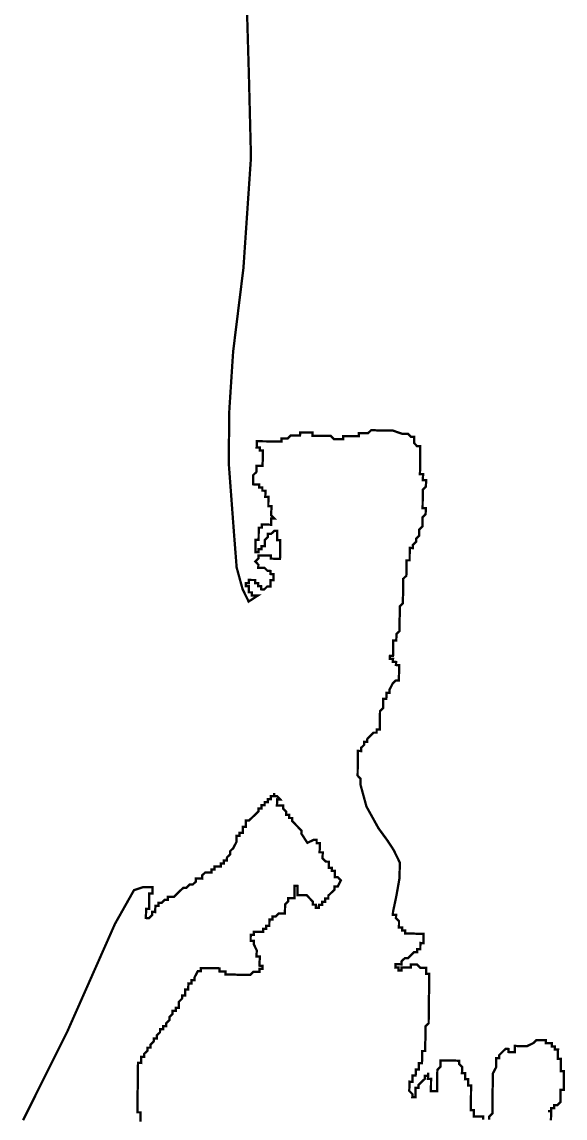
# Model space of a CAD drawing. Header units: metres. Extents: x 257673 to 289848, y 2129691 to 2228029.
# Drawn here: x 259769 to 260467, y 2178507 to 2179916 of the extents above; entities that cross this region are included whole.
import ezdxf

# ---------------------------------------------------------------- set-up
doc = ezdxf.new("R2010")
doc.units = ezdxf.units.M
doc.header["$MEASUREMENT"] = 0
doc.layers.add('HAZARDS LINE', color=1, linetype='Continuous')

msp = doc.modelspace()

# ---------------------------------------------------------------- linework, layer by layer
at = {"layer": 'HAZARDS LINE', "lineweight": 18}
for points in [[(260058, 2179944.6, 2.97, 2.97, 0), (260060.8, 2179849.4, 2.97, 2.97, 0), (260063.5, 2179742.3, 2.97, 2.97, 0), (260053.8, 2179599.6, 2.97, 2.97, 0), (260040.6, 2179492.6, 2.97, 2.97, 0), (260035.7, 2179417.3, 2.97, 2.97, 0), (260034.9, 2179349.9, 2.97, 2.97, 0), (260041.7, 2179258.6, 2.97, 2.97, 0), (260045.1, 2179214.9, 2.97, 2.97, 0), (260052.7, 2179187.1, 2.97, 2.97, 0), (260060.5, 2179171.1, 2.97, 2.97, 0), (260072.5, 2179178.9, 2.97, 2.97, 0), (260068.5, 2179178.9, 2.97, 2.97, 0), (260064.5, 2179179, 2.97, 2.97, 0), (260064.6, 2179182.9, 2.97, 2.97, 0), (260060.6, 2179183, 2.97, 2.97, 0), (260060.7, 2179187, 2.97, 2.97, 0), (260060.7, 2179190.9, 2.97, 2.97, 0), (260056.8, 2179191, 2.97, 2.97, 0), (260056.8, 2179194.9, 2.97, 2.97, 0), (260060.8, 2179194.9, 2.97, 2.97, 0), (260060.8, 2179198.9, 2.97, 2.97, 0), (260064.8, 2179198.8, 2.97, 2.97, 0), (260068.7, 2179198.8, 2.97, 2.97, 0), (260068.7, 2179194.8, 2.97, 2.97, 0), (260072.7, 2179194.8, 2.97, 2.97, 0), (260072.6, 2179190.8, 2.97, 2.97, 0), (260076.6, 2179190.7, 2.97, 2.97, 0), (260076.5, 2179186.8, 2.97, 2.97, 0), (260080.5, 2179186.7, 2.97, 2.97, 0), (260084.5, 2179190.6, 2.97, 2.97, 0), (260088.5, 2179190.6, 2.97, 2.97, 0), (260088.5, 2179194.6, 2.97, 2.97, 0), (260088.6, 2179198.5, 2.97, 2.97, 0), (260092.5, 2179198.5, 2.97, 2.97, 0), (260092.6, 2179202.4, 2.97, 2.97, 0), (260092.6, 2179206.4, 2.97, 2.97, 0), (260088.7, 2179206.5, 2.97, 2.97, 0), (260088.7, 2179210.4, 2.97, 2.97, 0), (260084.8, 2179210.5, 2.97, 2.97, 0), (260080.8, 2179214.5, 2.97, 2.97, 0), (260076.9, 2179214.5, 2.97, 2.97, 0), (260072.9, 2179214.6, 2.97, 2.97, 0), (260073, 2179218.5, 2.97, 2.97, 0), (260069, 2179222.6, 2.97, 2.97, 0), (260073, 2179226.5, 2.97, 2.97, 0), (260073.1, 2179230.4, 2.97, 2.97, 0), (260077.1, 2179230.4, 2.97, 2.97, 0), (260081, 2179230.3, 2.97, 2.97, 0), (260085, 2179230.3, 2.97, 2.97, 0), (260089, 2179230.2, 2.97, 2.97, 0), (260088.9, 2179226.3, 2.97, 2.97, 0), (260092.9, 2179226.2, 2.97, 2.97, 0), (260096.8, 2179226.2, 2.97, 2.97, 0), (260100.8, 2179226.1, 2.97, 2.97, 0), (260100.9, 2179230.1, 2.97, 2.97, 0), (260100.9, 2179234.1, 2.97, 2.97, 0), (260101, 2179238, 2.97, 2.97, 0), (260101, 2179242, 2.97, 2.97, 0), (260101, 2179246, 2.97, 2.97, 0), (260101.1, 2179249.9, 2.97, 2.97, 0), (260097.1, 2179250, 2.97, 2.97, 0), (260097.2, 2179253.9, 2.97, 2.97, 0), (260097.2, 2179257.9, 2.97, 2.97, 0), (260097.3, 2179261.9, 2.97, 2.97, 0), (260093.3, 2179261.9, 2.97, 2.97, 0), (260089.3, 2179258, 2.97, 2.97, 0), (260085.3, 2179258.1, 2.97, 2.97, 0), (260085.3, 2179254.1, 2.97, 2.97, 0), (260081.3, 2179250.2, 2.97, 2.97, 0), (260081.2, 2179246.2, 2.97, 2.97, 0), (260081.2, 2179242.2, 2.97, 2.97, 0), (260077.2, 2179242.3, 2.97, 2.97, 0), (260077.2, 2179238.3, 2.97, 2.97, 0), (260073.2, 2179238.4, 2.97, 2.97, 0), (260073.1, 2179234.4, 2.97, 2.97, 0), (260069.2, 2179234.5, 2.97, 2.97, 0), (260069.2, 2179238.4, 2.97, 2.97, 0), (260069.3, 2179242.4, 2.97, 2.97, 0), (260069.3, 2179246.4, 2.97, 2.97, 0), (260069.4, 2179250.3, 2.97, 2.97, 0), (260073.3, 2179250.3, 2.97, 2.97, 0), (260073.4, 2179254.2, 2.97, 2.97, 0), (260073.4, 2179258.2, 2.97, 2.97, 0), (260073.5, 2179262.2, 2.97, 2.97, 0), (260073.5, 2179266.1, 2.97, 2.97, 0), (260077.5, 2179266.1, 2.97, 2.97, 0), (260077.5, 2179270.1, 2.97, 2.97, 0), (260081.5, 2179270, 2.97, 2.97, 0), (260085.5, 2179270, 2.97, 2.97, 0), (260089.4, 2179269.9, 2.97, 2.97, 0), (260089.5, 2179273.9, 2.97, 2.97, 0), (260089.5, 2179277.8, 2.97, 2.97, 0), (260093.5, 2179277.8, 2.97, 2.97, 0), (260089.6, 2179281.8, 2.97, 2.97, 0), (260089.6, 2179285.8, 2.97, 2.97, 0), (260089.7, 2179289.7, 2.97, 2.97, 0), (260089.7, 2179293.7, 2.97, 2.97, 0), (260085.8, 2179293.8, 2.97, 2.97, 0), (260085.8, 2179297.7, 2.97, 2.97, 0), (260085.9, 2179301.7, 2.97, 2.97, 0), (260085.9, 2179305.7, 2.97, 2.97, 0), (260081.9, 2179305.7, 2.97, 2.97, 0), (260082, 2179309.7, 2.97, 2.97, 0), (260082, 2179313.6, 2.97, 2.97, 0), (260078.1, 2179313.7, 2.97, 2.97, 0), (260078.1, 2179317.6, 2.97, 2.97, 0), (260074.2, 2179317.7, 2.97, 2.97, 0), (260074.2, 2179321.7, 2.97, 2.97, 0), (260070.2, 2179321.7, 2.97, 2.97, 0), (260066.3, 2179321.8, 2.97, 2.97, 0), (260066.3, 2179325.7, 2.97, 2.97, 0), (260066.4, 2179329.7, 2.97, 2.97, 0), (260066.4, 2179333.7, 2.97, 2.97, 0), (260070.4, 2179337.6, 2.97, 2.97, 0), (260070.5, 2179341.5, 2.97, 2.97, 0), (260070.5, 2179345.5, 2.97, 2.97, 0), (260074.5, 2179345.5, 2.97, 2.97, 0), (260078.5, 2179345.4, 2.97, 2.97, 0), (260078.5, 2179349.4, 2.97, 2.97, 0), (260078.6, 2179353.3, 2.97, 2.97, 0), (260078.6, 2179357.3, 2.97, 2.97, 0), (260078.7, 2179361.3, 2.97, 2.97, 0), (260078.7, 2179365.2, 2.97, 2.97, 0), (260074.7, 2179365.3, 2.97, 2.97, 0), (260074.8, 2179369.3, 2.97, 2.97, 0), (260070.8, 2179369.3, 2.97, 2.97, 0), (260070.9, 2179373.3, 2.97, 2.97, 0), (260070.9, 2179377.2, 2.97, 2.97, 0), (260074.9, 2179377.2, 2.97, 2.97, 0), (260078.9, 2179377.1, 2.97, 2.97, 0), (260082.8, 2179377.1, 2.97, 2.97, 0), (260086.8, 2179377, 2.97, 2.97, 0), (260090.8, 2179377, 2.97, 2.97, 0), (260094.7, 2179376.9, 2.97, 2.97, 0), (260098.7, 2179376.9, 2.97, 2.97, 0), (260102.7, 2179376.8, 2.97, 2.97, 0), (260102.7, 2179380.8, 2.97, 2.97, 0), (260106.7, 2179380.8, 2.97, 2.97, 0), (260110.6, 2179380.7, 2.97, 2.97, 0), (260114.6, 2179384.6, 2.97, 2.97, 0), (260118.6, 2179384.6, 2.97, 2.97, 0), (260122.6, 2179384.5, 2.97, 2.97, 0), (260126.5, 2179384.5, 2.97, 2.97, 0), (260126.6, 2179388.5, 2.97, 2.97, 0), (260130.6, 2179388.4, 2.97, 2.97, 0), (260134.5, 2179388.4, 2.97, 2.97, 0), (260138.5, 2179388.3, 2.97, 2.97, 0), (260142.4, 2179388.3, 2.97, 2.97, 0), (260142.4, 2179384.3, 2.97, 2.97, 0), (260146.4, 2179384.2, 2.97, 2.97, 0), (260150.3, 2179384.2, 2.97, 2.97, 0), (260158.3, 2179384.1, 2.97, 2.97, 0), (260162.2, 2179384.1, 2.97, 2.97, 0), (260166.2, 2179384, 2.97, 2.97, 0), (260170.1, 2179380, 2.97, 2.97, 0), (260174.1, 2179379.9, 2.97, 2.97, 0), (260178, 2179379.9, 2.97, 2.97, 0), (260182, 2179379.8, 2.97, 2.97, 0), (260182.1, 2179383.8, 2.97, 2.97, 0), (260186, 2179383.8, 2.97, 2.97, 0), (260190, 2179383.7, 2.97, 2.97, 0), (260194, 2179383.7, 2.97, 2.97, 0), (260197.9, 2179383.6, 2.97, 2.97, 0), (260201.9, 2179383.6, 2.97, 2.97, 0), (260201.9, 2179387.5, 2.97, 2.97, 0), (260205.9, 2179387.5, 2.97, 2.97, 0), (260209.9, 2179387.4, 2.97, 2.97, 0), (260213.8, 2179387.4, 2.97, 2.97, 0), (260217.8, 2179391.3, 2.97, 2.97, 0), (260221.8, 2179391.3, 2.97, 2.97, 0), (260225.8, 2179391.2, 2.97, 2.97, 0), (260229.7, 2179391.2, 2.97, 2.97, 0), (260233.7, 2179391.1, 2.97, 2.97, 0), (260237.7, 2179391.1, 2.97, 2.97, 0), (260241.6, 2179391, 2.97, 2.97, 0), (260245.6, 2179391, 2.97, 2.97, 0), (260257.4, 2179386.9, 2.97, 2.97, 0), (260261.4, 2179386.8, 2.97, 2.97, 0), (260265.4, 2179386.8, 2.97, 2.97, 0), (260269.3, 2179382.7, 2.97, 2.97, 0), (260273.3, 2179382.7, 2.97, 2.97, 0), (260273.2, 2179378.7, 2.97, 2.97, 0), (260273.2, 2179374.8, 2.97, 2.97, 0), (260277.1, 2179370.7, 2.97, 2.97, 0), (260281, 2179370.7, 2.97, 2.97, 0), (260281, 2179366.7, 2.97, 2.97, 0), (260280.9, 2179362.8, 2.97, 2.97, 0), (260280.9, 2179358.8, 2.97, 2.97, 0), (260280.8, 2179354.8, 2.97, 2.97, 0), (260280.8, 2179350.9, 2.97, 2.97, 0), (260280.8, 2179346.9, 2.97, 2.97, 0), (260280.7, 2179342.9, 2.97, 2.97, 0), (260280.7, 2179339, 2.97, 2.97, 0), (260280.6, 2179335, 2.97, 2.97, 0), (260284.6, 2179335, 2.97, 2.97, 0), (260284.5, 2179331, 2.97, 2.97, 0), (260284.5, 2179327, 2.97, 2.97, 0), (260288.4, 2179327, 2.97, 2.97, 0), (260288.4, 2179323, 2.97, 2.97, 0), (260288.3, 2179319, 2.97, 2.97, 0), (260284.3, 2179315.1, 2.97, 2.97, 0), (260284.3, 2179311.2, 2.97, 2.97, 0), (260284.2, 2179307.2, 2.97, 2.97, 0), (260284.2, 2179303.2, 2.97, 2.97, 0), (260284.1, 2179299.3, 2.97, 2.97, 0), (260284.1, 2179295.3, 2.97, 2.97, 0), (260284, 2179291.3, 2.97, 2.97, 0), (260288, 2179291.3, 2.97, 2.97, 0), (260288, 2179287.3, 2.97, 2.97, 0), (260287.9, 2179283.3, 2.97, 2.97, 0), (260283.9, 2179279.4, 2.97, 2.97, 0), (260283.8, 2179275.5, 2.97, 2.97, 0), (260283.8, 2179271.5, 2.97, 2.97, 0), (260283.7, 2179267.5, 2.97, 2.97, 0), (260279.7, 2179263.6, 2.97, 2.97, 0), (260279.7, 2179259.6, 2.97, 2.97, 0), (260279.6, 2179255.7, 2.97, 2.97, 0), (260275.6, 2179251.8, 2.97, 2.97, 0), (260275.6, 2179247.8, 2.97, 2.97, 0), (260271.6, 2179243.9, 2.97, 2.97, 0), (260271.5, 2179239.9, 2.97, 2.97, 0), (260267.5, 2179240, 2.97, 2.97, 0), (260267.5, 2179236, 2.97, 2.97, 0), (260267.4, 2179232, 2.97, 2.97, 0), (260267.4, 2179228.1, 2.97, 2.97, 0), (260267.4, 2179224.1, 2.97, 2.97, 0), (260263.4, 2179224.1, 2.97, 2.97, 0), (260263.3, 2179220.2, 2.97, 2.97, 0), (260263.3, 2179216.2, 2.97, 2.97, 0), (260263.2, 2179212.3, 2.97, 2.97, 0), (260263.2, 2179208.3, 2.97, 2.97, 0), (260263.1, 2179204.3, 2.97, 2.97, 0), (260259.1, 2179200.4, 2.97, 2.97, 0), (260259.1, 2179196.4, 2.97, 2.97, 0), (260259, 2179192.5, 2.97, 2.97, 0), (260259, 2179188.5, 2.97, 2.97, 0), (260258.9, 2179184.5, 2.97, 2.97, 0), (260258.9, 2179180.6, 2.97, 2.97, 0), (260258.8, 2179176.6, 2.97, 2.97, 0), (260258.8, 2179172.6, 2.97, 2.97, 0), (260258.7, 2179168.7, 2.97, 2.97, 0), (260254.7, 2179164.8, 2.97, 2.97, 0), (260254.7, 2179160.8, 2.97, 2.97, 0), (260254.6, 2179156.8, 2.97, 2.97, 0), (260254.6, 2179152.9, 2.97, 2.97, 0), (260254.5, 2179148.9, 2.97, 2.97, 0), (260254.5, 2179144.9, 2.97, 2.97, 0), (260254.4, 2179141, 2.97, 2.97, 0), (260254.4, 2179137, 2.97, 2.97, 0), (260254.3, 2179133, 2.97, 2.97, 0), (260250.3, 2179129.1, 2.97, 2.97, 0), (260250.3, 2179125.1, 2.97, 2.97, 0), (260250.2, 2179121.2, 2.97, 2.97, 0), (260246.3, 2179121.2, 2.97, 2.97, 0), (260246.2, 2179117.3, 2.97, 2.97, 0), (260246.2, 2179113.3, 2.97, 2.97, 0), (260246.1, 2179109.3, 2.97, 2.97, 0), (260246.1, 2179105.4, 2.97, 2.97, 0), (260246, 2179101.4, 2.97, 2.97, 0), (260242.1, 2179101.4, 2.97, 2.97, 0), (260242, 2179097.5, 2.97, 2.97, 0), (260246, 2179097.4, 2.97, 2.97, 0), (260245.9, 2179093.5, 2.97, 2.97, 0), (260249.9, 2179093.4, 2.97, 2.97, 0), (260249.8, 2179089.5, 2.97, 2.97, 0), (260253.8, 2179089.4, 2.97, 2.97, 0), (260253.8, 2179085.4, 2.97, 2.97, 0), (260253.7, 2179077.5, 2.97, 2.97, 0), (260253.6, 2179073.5, 2.97, 2.97, 0), (260253.6, 2179069.6, 2.97, 2.97, 0), (260249.6, 2179069.6, 2.97, 2.97, 0), (260245.6, 2179065.7, 2.97, 2.97, 0), (260241.5, 2179057.8, 2.97, 2.97, 0), (260241.5, 2179053.9, 2.97, 2.97, 0), (260237.5, 2179053.9, 2.97, 2.97, 0), (260237.5, 2179049.9, 2.97, 2.97, 0), (260237.4, 2179046, 2.97, 2.97, 0), (260233.4, 2179046, 2.97, 2.97, 0), (260233.4, 2179042.1, 2.97, 2.97, 0), (260233.3, 2179038.1, 2.97, 2.97, 0), (260233.3, 2179034.1, 2.97, 2.97, 0), (260229.3, 2179030.2, 2.97, 2.97, 0), (260229.2, 2179022.3, 2.97, 2.97, 0), (260229.1, 2179018.3, 2.97, 2.97, 0), (260229.1, 2179014.3, 2.97, 2.97, 0), (260229, 2179010.4, 2.97, 2.97, 0), (260229, 2179006.4, 2.97, 2.97, 0), (260225, 2179006.5, 2.97, 2.97, 0), (260225, 2179002.5, 2.97, 2.97, 0), (260221, 2179002.5, 2.97, 2.97, 0), (260217, 2178998.6, 2.97, 2.97, 0), (260213, 2178994.7, 2.97, 2.97, 0), (260212.9, 2178990.7, 2.97, 2.97, 0), (260209, 2178990.8, 2.97, 2.97, 0), (260208.9, 2178986.8, 2.97, 2.97, 0), (260204.9, 2178982.9, 2.97, 2.97, 0), (260204.9, 2178978.9, 2.97, 2.97, 0), (260200.9, 2178979, 2.97, 2.97, 0), (260200.8, 2178975, 2.97, 2.97, 0), (260200.8, 2178971.1, 2.97, 2.97, 0), (260200.8, 2178967.1, 2.97, 2.97, 0), (260200.7, 2178963.1, 2.97, 2.97, 0), (260200.7, 2178959.2, 2.97, 2.97, 0), (260200.6, 2178955.2, 2.97, 2.97, 0), (260200.6, 2178951.2, 2.97, 2.97, 0), (260200.5, 2178947.3, 2.97, 2.97, 0), (260204.4, 2178943.2, 2.97, 2.97, 0), (260204.4, 2178939.3, 2.97, 2.97, 0), (260204.3, 2178935.3, 2.97, 2.97, 0), (260211.9, 2178907.5, 2.97, 2.97, 0), (260227.4, 2178879.5, 2.97, 2.97, 0), (260239.1, 2178863.5, 2.97, 2.97, 0), (260246.9, 2178851.5, 2.97, 2.97, 0), (260254.7, 2178835.5, 2.97, 2.97, 0), (260254.4, 2178815.7, 2.97, 2.97, 0), (260250.2, 2178792, 2.97, 2.97, 0), (260246, 2178772.2, 2.97, 2.97, 0), (260245.9, 2178768.2, 2.97, 2.97, 0), (260249.9, 2178768.2, 2.97, 2.97, 0), (260249.8, 2178764.2, 2.97, 2.97, 0), (260253.7, 2178760.2, 2.97, 2.97, 0), (260253.7, 2178756.2, 2.97, 2.97, 0), (260253.6, 2178752.2, 2.97, 2.97, 0), (260257.6, 2178752.2, 2.97, 2.97, 0), (260257.6, 2178748.2, 2.97, 2.97, 0), (260261.5, 2178748.2, 2.97, 2.97, 0), (260261.5, 2178744.2, 2.97, 2.97, 0), (260265.4, 2178744.2, 2.97, 2.97, 0), (260269.4, 2178744.1, 2.97, 2.97, 0), (260273.4, 2178744.1, 2.97, 2.97, 0), (260277.3, 2178744, 2.97, 2.97, 0), (260281.3, 2178744, 2.97, 2.97, 0), (260285.3, 2178743.9, 2.97, 2.97, 0), (260285.2, 2178740, 2.97, 2.97, 0), (260285.2, 2178736, 2.97, 2.97, 0), (260285.1, 2178732, 2.97, 2.97, 0), (260281.2, 2178732.1, 2.97, 2.97, 0), (260281.1, 2178728.1, 2.97, 2.97, 0), (260281.1, 2178724.1, 2.97, 2.97, 0), (260277.1, 2178724.2, 2.97, 2.97, 0), (260277, 2178720.2, 2.97, 2.97, 0), (260273.1, 2178720.3, 2.97, 2.97, 0), (260269.1, 2178716.4, 2.97, 2.97, 0), (260265.1, 2178712.4, 2.97, 2.97, 0), (260261.1, 2178712.5, 2.97, 2.97, 0), (260257.1, 2178708.6, 2.97, 2.97, 0), (260257, 2178704.6, 2.97, 2.97, 0), (260253.1, 2178704.7, 2.97, 2.97, 0), (260249.1, 2178704.7, 2.97, 2.97, 0), (260249, 2178700.7, 2.97, 2.97, 0), (260253, 2178700.7, 2.97, 2.97, 0), (260253, 2178696.7, 2.97, 2.97, 0), (260256.9, 2178696.7, 2.97, 2.97, 0), (260257, 2178700.6, 2.97, 2.97, 0), (260260.9, 2178700.6, 2.97, 2.97, 0), (260264.9, 2178700.5, 2.97, 2.97, 0), (260268.9, 2178700.5, 2.97, 2.97, 0), (260268.9, 2178704.5, 2.97, 2.97, 0), (260272.9, 2178704.4, 2.97, 2.97, 0), (260276.9, 2178704.4, 2.97, 2.97, 0), (260280.8, 2178700.3, 2.97, 2.97, 0), (260284.7, 2178700.3, 2.97, 2.97, 0), (260288.7, 2178700.3, 2.97, 2.97, 0), (260288.7, 2178696.3, 2.97, 2.97, 0), (260288.6, 2178692.3, 2.97, 2.97, 0), (260292.6, 2178692.3, 2.97, 2.97, 0), (260292.5, 2178688.3, 2.97, 2.97, 0), (260292.5, 2178684.3, 2.97, 2.97, 0), (260292.4, 2178676.4, 2.97, 2.97, 0), (260292.3, 2178672.4, 2.97, 2.97, 0), (260292.3, 2178668.5, 2.97, 2.97, 0), (260292.2, 2178664.5, 2.97, 2.97, 0), (260292.2, 2178660.5, 2.97, 2.97, 0), (260292.1, 2178656.6, 2.97, 2.97, 0), (260292.1, 2178652.6, 2.97, 2.97, 0), (260292, 2178648.6, 2.97, 2.97, 0), (260292, 2178644.7, 2.97, 2.97, 0), (260291.9, 2178640.7, 2.97, 2.97, 0), (260291.9, 2178636.7, 2.97, 2.97, 0), (260291.8, 2178632.8, 2.97, 2.97, 0), (260291.8, 2178628.8, 2.97, 2.97, 0), (260287.8, 2178624.9, 2.97, 2.97, 0), (260287.7, 2178620.9, 2.97, 2.97, 0), (260287.7, 2178617, 2.97, 2.97, 0), (260287.6, 2178613, 2.97, 2.97, 0), (260287.6, 2178609, 2.97, 2.97, 0), (260287.5, 2178605.1, 2.97, 2.97, 0), (260287.5, 2178601.1, 2.97, 2.97, 0), (260287.4, 2178597.1, 2.97, 2.97, 0), (260287.4, 2178593.2, 2.97, 2.97, 0), (260283.4, 2178593.2, 2.97, 2.97, 0), (260283.4, 2178589.3, 2.97, 2.97, 0), (260283.3, 2178581.3, 2.97, 2.97, 0), (260283.2, 2178577.4, 2.97, 2.97, 0), (260279.3, 2178577.4, 2.97, 2.97, 0), (260279.2, 2178573.4, 2.97, 2.97, 0), (260279.2, 2178569.5, 2.97, 2.97, 0), (260275.2, 2178569.5, 2.97, 2.97, 0), (260275.2, 2178565.6, 2.97, 2.97, 0), (260275.1, 2178561.6, 2.97, 2.97, 0), (260271.1, 2178561.6, 2.97, 2.97, 0), (260271.1, 2178557.7, 2.97, 2.97, 0), (260271, 2178553.7, 2.97, 2.97, 0), (260267.1, 2178553.8, 2.97, 2.97, 0), (260267, 2178549.8, 2.97, 2.97, 0), (260267, 2178545.8, 2.97, 2.97, 0), (260266.9, 2178541.9, 2.97, 2.97, 0), (260270.9, 2178537.8, 2.97, 2.97, 0), (260270.8, 2178533.9, 2.97, 2.97, 0), (260274.8, 2178533.8, 2.97, 2.97, 0), (260274.8, 2178537.8, 2.97, 2.97, 0), (260274.9, 2178541.8, 2.97, 2.97, 0), (260274.9, 2178545.7, 2.97, 2.97, 0), (260278.9, 2178545.7, 2.97, 2.97, 0), (260278.9, 2178549.6, 2.97, 2.97, 0), (260282.9, 2178553.6, 2.97, 2.97, 0), (260287, 2178557.5, 2.97, 2.97, 0), (260287, 2178561.4, 2.97, 2.97, 0), (260291, 2178561.4, 2.97, 2.97, 0), (260291, 2178565.4, 2.97, 2.97, 0), (260291, 2178561.4, 2.97, 2.97, 0), (260290.9, 2178557.4, 2.97, 2.97, 0), (260294.9, 2178557.4, 2.97, 2.97, 0), (260294.8, 2178553.4, 2.97, 2.97, 0), (260294.8, 2178549.4, 2.97, 2.97, 0), (260294.7, 2178545.5, 2.97, 2.97, 0), (260294.7, 2178541.5, 2.97, 2.97, 0), (260298.7, 2178541.5, 2.97, 2.97, 0), (260302.6, 2178541.4, 2.97, 2.97, 0), (260302.7, 2178545.4, 2.97, 2.97, 0), (260302.7, 2178549.3, 2.97, 2.97, 0), (260302.8, 2178553.3, 2.97, 2.97, 0), (260302.8, 2178557.3, 2.97, 2.97, 0), (260302.9, 2178561.2, 2.97, 2.97, 0), (260302.9, 2178565.2, 2.97, 2.97, 0), (260303, 2178569.2, 2.97, 2.97, 0), (260307, 2178573.1, 2.97, 2.97, 0), (260307, 2178577.1, 2.97, 2.97, 0), (260307.1, 2178581, 2.97, 2.97, 0), (260311, 2178581, 2.97, 2.97, 0), (260315, 2178580.9, 2.97, 2.97, 0), (260319, 2178580.9, 2.97, 2.97, 0), (260322.9, 2178580.8, 2.97, 2.97, 0), (260326.9, 2178580.8, 2.97, 2.97, 0), (260330.9, 2178580.7, 2.97, 2.97, 0), (260330.8, 2178576.8, 2.97, 2.97, 0), (260334.7, 2178572.8, 2.97, 2.97, 0), (260334.7, 2178568.8, 2.97, 2.97, 0), (260334.6, 2178564.8, 2.97, 2.97, 0), (260338.6, 2178564.8, 2.97, 2.97, 0), (260338.6, 2178560.8, 2.97, 2.97, 0), (260338.5, 2178556.8, 2.97, 2.97, 0), (260342.5, 2178556.8, 2.97, 2.97, 0), (260342.4, 2178552.8, 2.97, 2.97, 0), (260342.4, 2178548.9, 2.97, 2.97, 0), (260346.3, 2178548.8, 2.97, 2.97, 0), (260346.3, 2178544.8, 2.97, 2.97, 0), (260346.2, 2178540.9, 2.97, 2.97, 0), (260346.2, 2178536.9, 2.97, 2.97, 0), (260346.1, 2178533, 2.97, 2.97, 0), (260346.1, 2178529, 2.97, 2.97, 0), (260346, 2178525, 2.97, 2.97, 0), (260346, 2178521.1, 2.97, 2.97, 0), (260346, 2178517.1, 2.97, 2.97, 0), (260349.9, 2178517, 2.97, 2.97, 0), (260349.9, 2178513.1, 2.97, 2.97, 0), (260349.8, 2178509.1, 2.97, 2.97, 0), (260353.8, 2178509.1, 2.97, 2.97, 0), (260357.7, 2178509, 2.97, 2.97, 0), (260361.7, 2178509, 2.97, 2.97, 0), (260361.7, 2178505, 2.97, 2.97, 0)], [(259921.4, 2178502.4, 2.97, 2.97, 0), (259921.5, 2178506.4, 2.97, 2.97, 0), (259921.5, 2178510.4, 2.97, 2.97, 0), (259921.6, 2178514.3, 2.97, 2.97, 0), (259917.6, 2178514.4, 2.97, 2.97, 0), (259917.6, 2178518.4, 2.97, 2.97, 0), (259917.7, 2178522.3, 2.97, 2.97, 0), (259917.7, 2178526.3, 2.97, 2.97, 0), (259917.8, 2178530.3, 2.97, 2.97, 0), (259917.8, 2178534.2, 2.97, 2.97, 0), (259917.9, 2178538.2, 2.97, 2.97, 0), (259917.9, 2178542.2, 2.97, 2.97, 0), (259918, 2178546.1, 2.97, 2.97, 0), (259918, 2178550.1, 2.97, 2.97, 0), (259918.1, 2178554.1, 2.97, 2.97, 0), (259918.1, 2178558, 2.97, 2.97, 0), (259918.2, 2178562, 2.97, 2.97, 0), (259918.2, 2178566, 2.97, 2.97, 0), (259918.3, 2178569.9, 2.97, 2.97, 0), (259918.3, 2178573.9, 2.97, 2.97, 0), (259918.4, 2178577.9, 2.97, 2.97, 0), (259922.3, 2178577.8, 2.97, 2.97, 0), (259922.4, 2178581.8, 2.97, 2.97, 0), (259922.4, 2178585.7, 2.97, 2.97, 0), (259926.4, 2178585.7, 2.97, 2.97, 0), (259926.4, 2178589.7, 2.97, 2.97, 0), (259930.5, 2178593.6, 2.97, 2.97, 0), (259930.5, 2178597.5, 2.97, 2.97, 0), (259934.5, 2178597.5, 2.97, 2.97, 0), (259934.5, 2178601.5, 2.97, 2.97, 0), (259938.5, 2178605.4, 2.97, 2.97, 0), (259938.6, 2178609.3, 2.97, 2.97, 0), (259942.6, 2178609.3, 2.97, 2.97, 0), (259942.6, 2178613.3, 2.97, 2.97, 0), (259946.6, 2178617.2, 2.97, 2.97, 0), (259946.7, 2178621.1, 2.97, 2.97, 0), (259950.6, 2178621.1, 2.97, 2.97, 0), (259950.7, 2178625.1, 2.97, 2.97, 0), (259954.6, 2178625, 2.97, 2.97, 0), (259954.7, 2178629, 2.97, 2.97, 0), (259958.7, 2178632.9, 2.97, 2.97, 0), (259958.8, 2178636.9, 2.97, 2.97, 0), (259962.8, 2178640.8, 2.97, 2.97, 0), (259962.8, 2178644.7, 2.97, 2.97, 0), (259966.8, 2178644.7, 2.97, 2.97, 0), (259966.8, 2178648.7, 2.97, 2.97, 0), (259970.8, 2178648.6, 2.97, 2.97, 0), (259970.8, 2178652.6, 2.97, 2.97, 0), (259970.9, 2178656.5, 2.97, 2.97, 0), (259974.9, 2178660.5, 2.97, 2.97, 0), (259975, 2178664.4, 2.97, 2.97, 0), (259978.9, 2178664.4, 2.97, 2.97, 0), (259979, 2178668.3, 2.97, 2.97, 0), (259979, 2178672.3, 2.97, 2.97, 0), (259983, 2178672.3, 2.97, 2.97, 0), (259983, 2178676.2, 2.97, 2.97, 0), (259983.1, 2178680.2, 2.97, 2.97, 0), (259987, 2178680.1, 2.97, 2.97, 0), (259987.1, 2178684.1, 2.97, 2.97, 0), (259991.1, 2178684.1, 2.97, 2.97, 0), (259991.1, 2178688, 2.97, 2.97, 0), (259995.2, 2178695.9, 2.97, 2.97, 0), (259999.1, 2178695.9, 2.97, 2.97, 0), (259999.2, 2178699.8, 2.97, 2.97, 0), (260003.1, 2178699.8, 2.97, 2.97, 0), (260007.1, 2178699.7, 2.97, 2.97, 0), (260011.1, 2178699.7, 2.97, 2.97, 0), (260015, 2178699.6, 2.97, 2.97, 0), (260019, 2178699.6, 2.97, 2.97, 0), (260023, 2178699.5, 2.97, 2.97, 0), (260022.9, 2178695.6, 2.97, 2.97, 0), (260026.9, 2178695.5, 2.97, 2.97, 0), (260030.9, 2178695.5, 2.97, 2.97, 0), (260030.8, 2178691.5, 2.97, 2.97, 0), (260034.8, 2178691.5, 2.97, 2.97, 0), (260038.7, 2178691.4, 2.97, 2.97, 0), (260042.7, 2178691.4, 2.97, 2.97, 0), (260046.7, 2178691.3, 2.97, 2.97, 0), (260054.6, 2178691.2, 2.97, 2.97, 0), (260058.6, 2178691.2, 2.97, 2.97, 0), (260062.5, 2178691.1, 2.97, 2.97, 0), (260066.5, 2178695, 2.97, 2.97, 0), (260070.5, 2178695, 2.97, 2.97, 0), (260074.5, 2178694.9, 2.97, 2.97, 0), (260074.5, 2178698.9, 2.97, 2.97, 0), (260078.5, 2178698.9, 2.97, 2.97, 0), (260078.5, 2178702.8, 2.97, 2.97, 0), (260074.6, 2178702.9, 2.97, 2.97, 0), (260074.6, 2178706.8, 2.97, 2.97, 0), (260074.7, 2178710.8, 2.97, 2.97, 0), (260074.7, 2178714.8, 2.97, 2.97, 0), (260070.8, 2178714.8, 2.97, 2.97, 0), (260070.8, 2178718.8, 2.97, 2.97, 0), (260070.9, 2178722.7, 2.97, 2.97, 0), (260067, 2178730.7, 2.97, 2.97, 0), (260067, 2178734.7, 2.97, 2.97, 0), (260063.1, 2178734.7, 2.97, 2.97, 0), (260063.1, 2178738.7, 2.97, 2.97, 0), (260063.2, 2178742.7, 2.97, 2.97, 0), (260067.1, 2178742.6, 2.97, 2.97, 0), (260067.2, 2178746.6, 2.97, 2.97, 0), (260071.1, 2178746.5, 2.97, 2.97, 0), (260075.1, 2178746.5, 2.97, 2.97, 0), (260079.1, 2178746.4, 2.97, 2.97, 0), (260079.1, 2178750.4, 2.97, 2.97, 0), (260083.1, 2178750.4, 2.97, 2.97, 0), (260083.1, 2178754.3, 2.97, 2.97, 0), (260087.1, 2178754.3, 2.97, 2.97, 0), (260087.1, 2178758.2, 2.97, 2.97, 0), (260087.2, 2178762.2, 2.97, 2.97, 0), (260091.2, 2178762.2, 2.97, 2.97, 0), (260091.2, 2178766.1, 2.97, 2.97, 0), (260095.2, 2178766.1, 2.97, 2.97, 0), (260099.2, 2178770, 2.97, 2.97, 0), (260103.2, 2178770, 2.97, 2.97, 0), (260107.1, 2178769.9, 2.97, 2.97, 0), (260107.2, 2178773.9, 2.97, 2.97, 0), (260107.3, 2178781.8, 2.97, 2.97, 0), (260111.3, 2178785.7, 2.97, 2.97, 0), (260111.3, 2178789.7, 2.97, 2.97, 0), (260115.3, 2178789.6, 2.97, 2.97, 0), (260119.3, 2178789.6, 2.97, 2.97, 0), (260119.3, 2178793.6, 2.97, 2.97, 0), (260119.4, 2178797.5, 2.97, 2.97, 0), (260119.4, 2178801.5, 2.97, 2.97, 0), (260119.5, 2178805.5, 2.97, 2.97, 0), (260123.4, 2178805.4, 2.97, 2.97, 0), (260123.4, 2178801.4, 2.97, 2.97, 0), (260123.3, 2178793.5, 2.97, 2.97, 0), (260127.2, 2178793.5, 2.97, 2.97, 0), (260131.2, 2178793.4, 2.97, 2.97, 0), (260135.2, 2178793.4, 2.97, 2.97, 0), (260139.1, 2178789.3, 2.97, 2.97, 0), (260143, 2178785.3, 2.97, 2.97, 0), (260143, 2178781.4, 2.97, 2.97, 0), (260146.9, 2178781.3, 2.97, 2.97, 0), (260146.9, 2178777.4, 2.97, 2.97, 0), (260150.8, 2178777.3, 2.97, 2.97, 0), (260150.9, 2178781.3, 2.97, 2.97, 0), (260154.9, 2178781.2, 2.97, 2.97, 0), (260154.9, 2178785.2, 2.97, 2.97, 0), (260158.9, 2178785.1, 2.97, 2.97, 0), (260158.9, 2178789.1, 2.97, 2.97, 0), (260162.9, 2178789.1, 2.97, 2.97, 0), (260162.9, 2178793, 2.97, 2.97, 0), (260166.9, 2178796.9, 2.97, 2.97, 0), (260171, 2178800.9, 2.97, 2.97, 0), (260171, 2178804.8, 2.97, 2.97, 0), (260175, 2178804.8, 2.97, 2.97, 0), (260179, 2178812.7, 2.97, 2.97, 0), (260175.1, 2178816.7, 2.97, 2.97, 0), (260171.1, 2178816.7, 2.97, 2.97, 0), (260171.2, 2178820.7, 2.97, 2.97, 0), (260171.2, 2178824.7, 2.97, 2.97, 0), (260167.3, 2178824.7, 2.97, 2.97, 0), (260167.3, 2178828.7, 2.97, 2.97, 0), (260163.4, 2178828.7, 2.97, 2.97, 0), (260163.5, 2178836.6, 2.97, 2.97, 0), (260159.5, 2178836.7, 2.97, 2.97, 0), (260155.6, 2178840.7, 2.97, 2.97, 0), (260155.6, 2178844.7, 2.97, 2.97, 0), (260155.7, 2178848.6, 2.97, 2.97, 0), (260151.7, 2178848.7, 2.97, 2.97, 0), (260151.8, 2178852.7, 2.97, 2.97, 0), (260151.8, 2178856.6, 2.97, 2.97, 0), (260151.9, 2178860.6, 2.97, 2.97, 0), (260147.9, 2178860.6, 2.97, 2.97, 0), (260147.9, 2178864.6, 2.97, 2.97, 0), (260144, 2178864.7, 2.97, 2.97, 0), (260136, 2178860.8, 2.97, 2.97, 0), (260128.2, 2178872.8, 2.97, 2.97, 0), (260128.3, 2178876.7, 2.97, 2.97, 0), (260124.3, 2178880.8, 2.97, 2.97, 0), (260120.4, 2178884.8, 2.97, 2.97, 0), (260116.5, 2178888.8, 2.97, 2.97, 0), (260116.6, 2178892.8, 2.97, 2.97, 0), (260112.6, 2178892.8, 2.97, 2.97, 0), (260112.6, 2178896.8, 2.97, 2.97, 0), (260108.7, 2178896.8, 2.97, 2.97, 0), (260108.7, 2178900.8, 2.97, 2.97, 0), (260104.8, 2178904.8, 2.97, 2.97, 0), (260104.9, 2178908.8, 2.97, 2.97, 0), (260100.9, 2178908.8, 2.97, 2.97, 0), (260096.9, 2178908.9, 2.97, 2.97, 0), (260097, 2178912.8, 2.97, 2.97, 0), (260097, 2178916.8, 2.97, 2.97, 0), (260101, 2178916.7, 2.97, 2.97, 0), (260097.1, 2178920.8, 2.97, 2.97, 0), (260093.1, 2178920.8, 2.97, 2.97, 0), (260093.2, 2178924.8, 2.97, 2.97, 0), (260093.1, 2178920.8, 2.97, 2.97, 0), (260089.1, 2178920.9, 2.97, 2.97, 0), (260089.1, 2178916.9, 2.97, 2.97, 0), (260085.1, 2178916.9, 2.97, 2.97, 0), (260085.1, 2178913, 2.97, 2.97, 0), (260081.1, 2178913, 2.97, 2.97, 0), (260081.1, 2178909.1, 2.97, 2.97, 0), (260077.1, 2178909.1, 2.97, 2.97, 0), (260077, 2178905.1, 2.97, 2.97, 0), (260073.1, 2178905.2, 2.97, 2.97, 0), (260073, 2178901.2, 2.97, 2.97, 0), (260069, 2178897.3, 2.97, 2.97, 0), (260065, 2178893.4, 2.97, 2.97, 0), (260061, 2178889.5, 2.97, 2.97, 0), (260057, 2178889.5, 2.97, 2.97, 0), (260057, 2178885.5, 2.97, 2.97, 0), (260056.9, 2178881.6, 2.97, 2.97, 0), (260053, 2178881.6, 2.97, 2.97, 0), (260052.9, 2178877.7, 2.97, 2.97, 0), (260052.9, 2178873.7, 2.97, 2.97, 0), (260048.9, 2178873.7, 2.97, 2.97, 0), (260048.9, 2178869.8, 2.97, 2.97, 0), (260044.9, 2178869.8, 2.97, 2.97, 0), (260044.8, 2178865.9, 2.97, 2.97, 0), (260044.8, 2178861.9, 2.97, 2.97, 0), (260040.7, 2178854, 2.97, 2.97, 0), (260036.7, 2178850.1, 2.97, 2.97, 0), (260036.7, 2178846.1, 2.97, 2.97, 0), (260032.7, 2178842.2, 2.97, 2.97, 0), (260032.6, 2178838.2, 2.97, 2.97, 0), (260028.6, 2178838.3, 2.97, 2.97, 0), (260028.6, 2178834.3, 2.97, 2.97, 0), (260024.6, 2178834.4, 2.97, 2.97, 0), (260024.6, 2178830.4, 2.97, 2.97, 0), (260020.6, 2178830.5, 2.97, 2.97, 0), (260016.6, 2178830.5, 2.97, 2.97, 0), (260016.6, 2178826.5, 2.97, 2.97, 0), (260012.6, 2178826.6, 2.97, 2.97, 0), (260012.6, 2178822.6, 2.97, 2.97, 0), (260008.6, 2178822.7, 2.97, 2.97, 0), (260004.7, 2178822.7, 2.97, 2.97, 0), (260000.6, 2178818.8, 2.97, 2.97, 0), (260000.6, 2178814.8, 2.97, 2.97, 0), (259996.6, 2178814.9, 2.97, 2.97, 0), (259992.7, 2178814.9, 2.97, 2.97, 0), (259992.6, 2178811, 2.97, 2.97, 0), (259988.6, 2178807.1, 2.97, 2.97, 0), (259984.6, 2178807.1, 2.97, 2.97, 0), (259980.6, 2178803.2, 2.97, 2.97, 0), (259976.7, 2178803.2, 2.97, 2.97, 0), (259972.6, 2178799.3, 2.97, 2.97, 0), (259968.6, 2178795.4, 2.97, 2.97, 0), (259964.6, 2178791.5, 2.97, 2.97, 0), (259960.6, 2178791.5, 2.97, 2.97, 0), (259956.7, 2178791.6, 2.97, 2.97, 0), (259956.6, 2178787.6, 2.97, 2.97, 0), (259952.7, 2178787.7, 2.97, 2.97, 0), (259948.7, 2178783.7, 2.97, 2.97, 0), (259944.7, 2178783.8, 2.97, 2.97, 0), (259944.6, 2178779.8, 2.97, 2.97, 0), (259940.7, 2178779.9, 2.97, 2.97, 0), (259940.6, 2178775.9, 2.97, 2.97, 0), (259940.6, 2178771.9, 2.97, 2.97, 0), (259936.6, 2178772, 2.97, 2.97, 0), (259936.6, 2178768, 2.97, 2.97, 0), (259932.5, 2178764.1, 2.97, 2.97, 0), (259928.6, 2178764.2, 2.97, 2.97, 0), (259928.6, 2178768.1, 2.97, 2.97, 0), (259928.7, 2178772.1, 2.97, 2.97, 0), (259928.7, 2178776.1, 2.97, 2.97, 0), (259932.7, 2178776, 2.97, 2.97, 0), (259932.7, 2178780, 2.97, 2.97, 0), (259932.8, 2178783.9, 2.97, 2.97, 0), (259932.8, 2178787.9, 2.97, 2.97, 0), (259932.9, 2178791.9, 2.97, 2.97, 0), (259932.9, 2178795.8, 2.97, 2.97, 0), (259936.9, 2178795.8, 2.97, 2.97, 0), (259937, 2178799.8, 2.97, 2.97, 0), (259937, 2178803.7, 2.97, 2.97, 0), (259925.1, 2178803.9, 2.97, 2.97, 0), (259913.2, 2178800, 2.97, 2.97, 0), (259888.8, 2178756.7, 2.97, 2.97, 0), (259827.7, 2178618.6, 2.97, 2.97, 0), (259770.7, 2178504.3, 2.97, 2.97, 0)], [(260369.6, 2178504.9, 2.97, 2.97, 0), (260369.6, 2178508.9, 2.97, 2.97, 0), (260373.7, 2178512.8, 2.97, 2.97, 0), (260373.8, 2178520.7, 2.97, 2.97, 0), (260373.8, 2178524.7, 2.97, 2.97, 0), (260373.9, 2178528.6, 2.97, 2.97, 0), (260373.9, 2178532.6, 2.97, 2.97, 0), (260374, 2178536.6, 2.97, 2.97, 0), (260374, 2178540.5, 2.97, 2.97, 0), (260374, 2178544.5, 2.97, 2.97, 0), (260374.1, 2178548.5, 2.97, 2.97, 0), (260374.1, 2178552.4, 2.97, 2.97, 0), (260374.2, 2178556.4, 2.97, 2.97, 0), (260374.2, 2178560.4, 2.97, 2.97, 0), (260374.3, 2178564.3, 2.97, 2.97, 0), (260378.4, 2178572.2, 2.97, 2.97, 0), (260378.4, 2178576.2, 2.97, 2.97, 0), (260378.4, 2178580.2, 2.97, 2.97, 0), (260378.5, 2178584.1, 2.97, 2.97, 0), (260382.5, 2178584.1, 2.97, 2.97, 0), (260382.5, 2178588, 2.97, 2.97, 0), (260386.5, 2178592, 2.97, 2.97, 0), (260390.5, 2178595.9, 2.97, 2.97, 0), (260394.5, 2178595.8, 2.97, 2.97, 0), (260394.5, 2178591.9, 2.97, 2.97, 0), (260398.4, 2178591.8, 2.97, 2.97, 0), (260402.4, 2178591.8, 2.97, 2.97, 0), (260402.4, 2178595.7, 2.97, 2.97, 0), (260402.5, 2178599.7, 2.97, 2.97, 0), (260406.4, 2178599.6, 2.97, 2.97, 0), (260410.4, 2178599.6, 2.97, 2.97, 0), (260414.4, 2178599.5, 2.97, 2.97, 0), (260418.3, 2178599.5, 2.97, 2.97, 0), (260426.3, 2178603.4, 2.97, 2.97, 0), (260430.3, 2178607.3, 2.97, 2.97, 0), (260434.3, 2178607.2, 2.97, 2.97, 0), (260438.3, 2178607.2, 2.97, 2.97, 0), (260442.2, 2178607.1, 2.97, 2.97, 0), (260442.2, 2178603.2, 2.97, 2.97, 0), (260446.2, 2178603.1, 2.97, 2.97, 0), (260450.1, 2178603.1, 2.97, 2.97, 0), (260450.1, 2178599.1, 2.97, 2.97, 0), (260454, 2178599.1, 2.97, 2.97, 0), (260454, 2178595.1, 2.97, 2.97, 0), (260458, 2178595, 2.97, 2.97, 0), (260457.9, 2178591.1, 2.97, 2.97, 0), (260457.9, 2178587.1, 2.97, 2.97, 0), (260457.8, 2178583.1, 2.97, 2.97, 0), (260461.8, 2178583.1, 2.97, 2.97, 0), (260461.7, 2178579.1, 2.97, 2.97, 0), (260461.7, 2178575.2, 2.97, 2.97, 0), (260461.6, 2178571.2, 2.97, 2.97, 0), (260461.6, 2178567.2, 2.97, 2.97, 0), (260465.5, 2178567.2, 2.97, 2.97, 0), (260465.5, 2178563.2, 2.97, 2.97, 0), (260465.4, 2178559.3, 2.97, 2.97, 0), (260465.4, 2178555.3, 2.97, 2.97, 0), (260465.3, 2178551.3, 2.97, 2.97, 0), (260465.3, 2178547.4, 2.97, 2.97, 0), (260465.3, 2178543.4, 2.97, 2.97, 0), (260461.3, 2178543.4, 2.97, 2.97, 0), (260461.2, 2178539.5, 2.97, 2.97, 0), (260461.2, 2178535.5, 2.97, 2.97, 0), (260461.1, 2178531.5, 2.97, 2.97, 0), (260461.1, 2178527.6, 2.97, 2.97, 0), (260457.1, 2178523.7, 2.97, 2.97, 0), (260453.1, 2178523.7, 2.97, 2.97, 0), (260453.1, 2178519.7, 2.97, 2.97, 0), (260449.1, 2178519.8, 2.97, 2.97, 0), (260449, 2178515.8, 2.97, 2.97, 0), (260445.1, 2178515.9, 2.97, 2.97, 0), (260449, 2178515.8, 2.97, 2.97, 0), (260449, 2178511.9, 2.97, 2.97, 0), (260449, 2178507.9, 2.97, 2.97, 0), (260448.9, 2178503.9, 2.97, 2.97, 0)]]:
    msp.add_lwpolyline(points, format="xyseb", dxfattribs=at)

doc.saveas('drawing.dxf')
